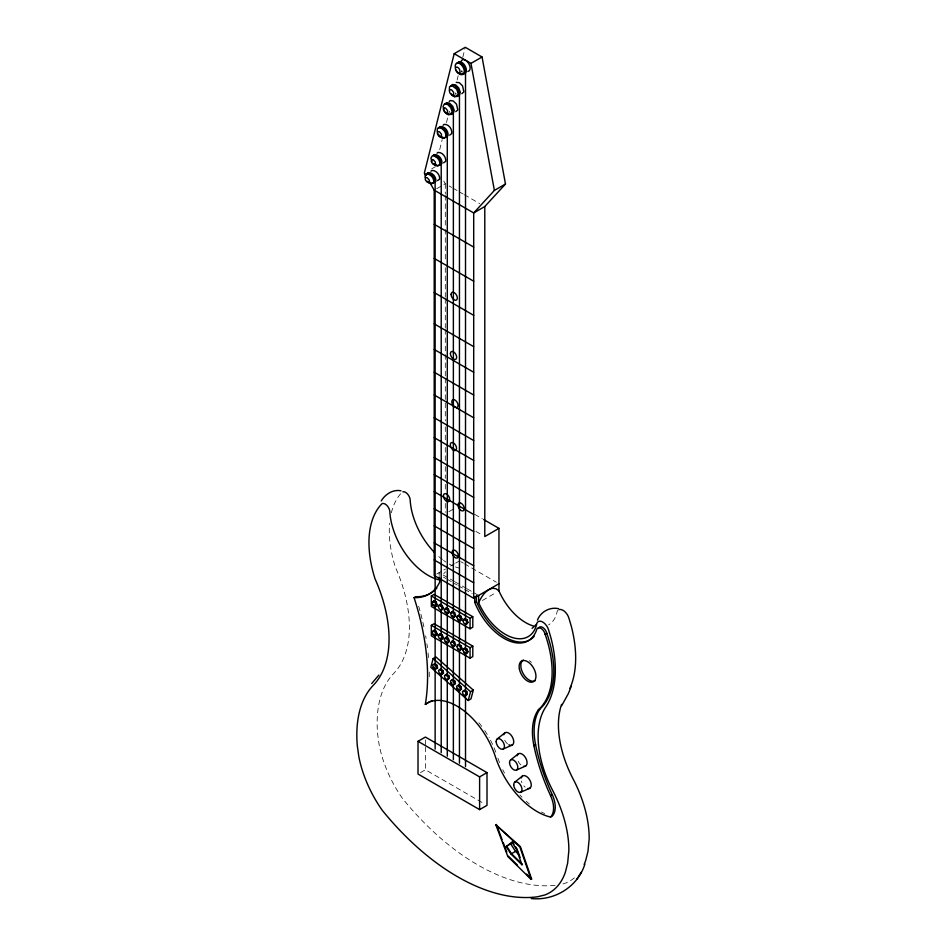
<?xml version="1.0" encoding="UTF-8"?>
<svg xmlns="http://www.w3.org/2000/svg" width="946" height="946" viewBox="0 0 946 946"><rect width="100%" height="100%" fill="white"/><g stroke="black" fill="none" stroke-linecap="round" stroke-linejoin="round"><path stroke-width="0.71" stroke-dasharray="4.73 3.55" d="M439.701 149.622L442.184 139.677M446.453 122.625L448.227 115.518M457.107 79.984L458.183 75.727M462.795 57.245L465.278 47.3M431.743 168.814L435.444 166.685M436.674 188.715L445.294 183.737L443.177 180.083M448.842 511.691L453.56 508.972M436.674 574.08L445.483 568.984M450.568 566.051L454.376 563.851M455.653 563.118L459.46 560.919M482.436 600.462L496.414 592.397M420.473 772.622L425.404 769.784L484.482 803.887M562.976 883.919L565.33 883.186A92.448 53.378 60 0 0 576.776 875.606M462.31 71.991L461.246 71.837L462.263 71.246L461.412 70.749M456.232 94.281L455.168 94.103L456.185 93.512L455.333 93.027M450.154 112.314L449.09 112.113L449.634 111.25M449.114 185.948L451.668 187.414M452.933 188.148L463.126 194.036M464.403 194.77L479.693 203.591M474.75 514.388L482.389 518.798M475.873 531.392L482.247 535.069M460.737 561.652L463.28 563.13M464.557 563.863L496.414 582.251M454.423 581.483L439.133 572.649L439.133 575.535M455.132 581.896L466.378 588.388M467.158 588.838L478.629 595.46M443.449 577.095L445.956 578.538M447.198 579.259L457.202 585.03M458.443 585.751L463.445 588.637M464.699 589.358L472.196 593.686M445.294 183.737L445.294 194.048M445.294 195.526L445.294 227.939M445.294 229.405L445.294 261.817M445.294 267.706L445.294 297.174M445.294 298.652L445.294 328.108M445.294 329.586L445.294 353.154M445.294 354.632L445.294 376.733M445.294 378.199L445.294 420.923M445.294 426.823L445.294 441.557M445.294 447.446L445.294 460.702M445.294 466.603L445.294 478.38M445.294 484.281L445.294 491.648M445.294 503.426L445.294 512.271M425.404 739.902L425.404 745.602M425.404 747.021L425.404 769.784M558.341 610.016A8.975 5.179 60 0 0 556.733 613.564A45.739 26.405 60 0 1 548.574 624.857M555.077 885.373A215.794 124.588 60 0 1 402.499 798.471A87.351 50.434 60 0 1 379.11 744.632L377.62 734.025A124.34 71.79 60 0 1 393.737 673.434A118.132 68.207 60 0 0 407.348 646.603A112.184 64.766 60 0 0 395.381 567.139A97.119 56.074 60 0 1 389.61 523.256M391.337 512.803A97.119 56.074 60 0 1 401.352 492.961M459.46 568.132A54.324 31.372 60 0 1 455.44 566.914M452.708 565.803A54.324 31.372 60 0 1 449.279 564.076M445.826 561.995A54.324 31.372 60 0 1 443.544 560.41M442.409 559.559A54.324 31.372 60 0 1 436.201 554.202M443.792 573.56A20.28 11.707 -60 0 1 445.578 571.833M544.719 813.584A65.321 37.71 60 0 1 541.431 812.035M529.382 804.017A65.321 37.71 60 0 1 526.177 801.238M522.003 797.194A65.321 37.71 60 0 1 519.969 795.042M504.514 773.083A65.321 37.71 60 0 1 502.74 769.63M499.583 762.594A65.321 37.71 60 0 1 497.785 757.864M478.865 722.709A59.633 34.434 60 0 1 483.099 728.207M484.695 730.501A59.633 34.434 60 0 1 489.141 737.703M490.477 740.174A59.633 34.434 60 0 1 493.54 746.5M494.084 747.778A59.633 34.434 60 0 1 496.981 755.499M418.688 606.232A205.909 118.889 60 0 1 424.376 629.208M425.641 635.866A205.909 118.889 60 0 1 426.09 638.526M426.906 643.788A205.909 118.889 60 0 1 427.45 647.714M428.053 652.894A205.909 118.889 60 0 1 428.538 658.038M429.236 672.062A205.909 118.889 60 0 1 429.248 677.774M529.334 660.746A11.908 6.87 60 0 1 531.51 662.366M507.576 743.923A7.142 4.127 60 0 1 503.863 737.821M520.939 764.924A7.142 4.127 60 0 1 517.237 758.834M525.113 787.119A7.142 4.127 60 0 1 523.871 785.878M521.956 782.72A7.142 4.127 60 0 1 521.4 781.029"/><path stroke-width="1.42" d="M458.55 92.578L458.361 90.177M440.328 162.133L440.138 160.004M434.249 180.012L434.06 177.943M429.283 181.608L434.202 190.134L473.698 212.945L484.79 206.535L505.483 184.021L482.046 56.985L465.278 47.3L454.198 53.697L424.352 173.083L425.759 175.518M433.162 658.558L430.808 667.332L468.211 700.501L470.966 698.905L473.319 690.131L435.917 656.973L433.162 658.558L470.552 691.727L468.211 700.501M425.854 175.329L428.207 172.61C432.559 172.314 436.52 177.209 435.846 181.407L433.776 182.744M426.788 174.679L427.214 173.355M584.888 864.1C577.947 886.615 554.51 901.1 531.25 898.523M571.325 686.181L568.38 693.56L561.711 705.657M537.446 620.127C540.521 611.814 550.052 606.599 558.66 608.727M439.133 576.977L439.133 579.863A54.324 31.372 60 0 1 389.847 511.786A6.563 3.796 60 0 0 386.796 505.33A6.563 3.796 60 0 0 381.853 503.816A97.119 56.074 60 0 0 375.054 578.869A112.184 64.766 60 0 1 387.02 658.333A118.132 68.207 60 0 1 373.41 685.176A124.34 71.79 60 0 0 357.304 745.767L358.782 756.362A87.351 50.434 60 0 0 382.172 810.202A215.794 124.588 60 0 0 537.541 896.784L545.002 894.916A92.448 53.378 60 0 0 565.401 872.082L567.647 863.095L568.853 850.513A93.619 54.052 60 0 0 552.783 790.69A85.542 49.393 60 0 1 545.322 707.655A107.868 62.282 60 0 0 551.045 638.231L548.609 629.965A8.975 5.179 60 0 0 541.691 621.534A8.975 5.179 60 0 0 536.406 625.306A45.739 26.405 60 0 1 510.462 636.847A45.739 26.405 60 0 1 478.629 602.661C481.538 596.654 485.499 589.878 492.511 588.282L495.988 588.731L498.956 590.931A45.739 26.405 60 0 0 533.449 626.015M458.278 95.806L459.212 92.803L457.734 88.652M576.824 879.26L581.317 872.188M452.212 113.816L453.134 110.93L451.656 106.886M445.909 134.982L446.216 132.05M446.134 137.347L447.056 134.604L445.578 130.69M432.086 602.815L434.119 600.781L436.153 601.963L437.17 604.577L436.153 606.031L435.136 606.623L433.102 605.44L432.086 602.815L434.119 600.781M435.136 606.623L437.17 604.577M438.187 606.351L440.221 604.305L442.255 605.487L443.272 608.112L442.255 609.555L441.238 610.146L439.204 608.964L438.187 606.351L439.204 605.759M441.238 610.146L443.272 608.112M444.289 609.874L446.323 607.829L448.369 609.011L449.385 611.636L448.369 613.079L447.34 613.67L445.306 612.488L444.289 609.874L445.306 609.283M432.086 632.188L434.119 630.154L436.153 631.337L437.17 633.962L436.153 635.405L435.136 635.996L433.102 634.813L432.086 632.188L433.102 631.609M447.34 613.67L449.385 611.636M450.533 613.469L452.578 611.435L454.612 612.618L455.629 615.243L454.612 616.686L453.595 617.277L451.549 616.094L450.533 613.469L452.578 611.435M435.136 635.996L437.17 633.962M438.187 635.724L440.221 633.678L442.255 634.861L443.272 637.486L442.255 638.928L441.238 639.52L439.204 638.337L438.187 635.724L439.204 635.133M453.595 617.277L455.629 615.243M456.823 617.099L458.857 615.066L460.891 616.236L461.908 618.861L460.891 620.316L459.874 620.895L457.84 619.725L456.823 617.099L457.84 616.52M441.238 639.52L443.272 637.486M444.289 639.248L446.323 637.214L448.369 638.384L449.385 641.01L448.369 642.452L447.34 643.043L445.306 641.861L444.289 639.248L446.323 637.214M459.874 620.895L461.908 618.861M462.89 620.611L464.935 618.578L466.969 619.748L467.986 622.373L466.969 623.816L465.952 624.407L463.918 623.237L462.89 620.611L463.918 620.02M447.34 643.043L449.385 641.01M450.533 642.854L452.578 640.809L454.612 641.991L455.629 644.616L454.612 646.059L453.595 646.65L451.549 645.468L450.533 642.854L451.549 642.263M465.952 624.407L467.986 622.373M453.595 646.65L455.629 644.616M456.823 646.473L458.857 644.439L460.891 645.621L461.908 648.235L460.891 649.689L459.874 650.269L457.84 649.098L456.823 646.473L458.857 644.439M459.874 650.269L461.908 648.235M462.89 649.985L464.935 647.951L466.969 649.122L467.986 651.747L466.969 653.189L465.952 653.781L463.918 652.61L462.89 649.985L463.918 649.394M465.952 653.781L467.986 651.747M381.226 500.919C385.27 494.19 392.945 489.2 400.986 490.773M371.719 683.532L378.873 675.066M505.483 184.021L494.391 190.418L473.698 212.945L473.698 598.298L498.956 583.717M450.568 86.145L452.968 84.986L454.624 85.566L457.71 88.841M451.514 85.471L452.507 84.49L455.641 84.88L458.798 88.025L460.312 92.259L459.366 95.321L454.423 96.646L449.882 92.98L449.374 90.934L450.071 89.657L451.597 89.846L453.666 92.436L453.43 94.967L451.325 94.706M444.502 104.332L446.89 103.244L448.546 103.835L451.632 107.04L452.578 109.594M445.436 103.658L446.441 102.724L449.563 103.149L452.732 106.259L454.246 110.386L453.288 113.331L448.345 114.596L443.804 111.037L443.296 109.05L443.993 107.832L445.531 108.045L447.588 110.587L447.352 113.035L445.259 112.74M449.173 101.494L450.178 100.572L453.3 100.997L456.469 104.107L457.805 109.973L455.747 111.663M532.078 628.369L536.465 624.336M438.424 128.065L440.363 126.528C444.939 125.995 448.723 131.47 448.002 135.727L444.868 137.773M443.095 125.239L444.1 124.375C448.676 123.831 452.46 129.318 451.739 133.575L449.669 135.136M521.92 864.75L510.994 854.013L506.228 846.635L511.881 842.141L516.646 849.52L521.92 864.75L522.464 864.443L511.526 853.706L506.772 846.327M506.228 846.635L513.039 842.212M497.253 738.909L504.987 732.783M510.627 759.91L518.349 753.785M514.79 782.106L522.511 775.98M433.28 155.381L434.285 154.588C438.731 154.198 442.622 159.33 441.924 163.552L439.855 164.982M437.017 153.228L438.022 152.436C442.468 152.046 446.358 157.166 445.661 161.399L443.591 162.818M430.95 171.191L431.944 170.446C436.295 170.15 440.257 175.045 439.583 179.243L437.513 180.58M454.198 53.697L470.966 63.382L482.046 56.985M460.158 73.067L459.141 73.658L456.599 71.636A3.205 1.857 60 0 1 456.149 67.19A3.205 1.857 60 0 1 459.744 69.992A3.205 1.857 60 0 1 458.089 72.795L460.489 74.438L461.506 73.847M454.08 95.274L453.063 95.853L451.455 94.352M448.002 113.224L446.985 113.816L445.377 112.326M443.284 137.466L442.267 138.045L438.376 135.562L437.324 133.634L437.915 131.565L439.452 131.801L441.51 134.285L441.285 136.626L439.855 136.685M435.846 164.332L434.829 164.923L432.298 163.351L431.246 161.482L431.837 159.531L433.374 159.803L435.444 162.227L435.207 164.45L433.102 164.06M429.78 182.081L428.763 182.661L426.22 181.183L425.168 179.362L425.759 177.493L427.296 177.789L429.366 180.166L429.129 182.294L427.024 181.892M431.14 182.862L430.111 183.453L427.71 182.282M498.956 590.931L498.956 528.365L484.79 536.548L484.79 206.535M538.404 628.522A6.232 3.595 60 0 1 542.614 627.375A6.232 3.595 60 0 1 546.823 633.382A90.509 52.255 60 0 1 540.083 708.802A61.892 35.735 60 0 0 535.602 744.727A149.858 86.524 60 0 0 552.251 794.699A22.266 12.854 60 0 1 552.251 816.079L550.572 817.06A65.321 37.71 60 0 1 495.29 756.469A59.633 34.434 60 0 0 425.322 704.38A205.909 118.889 60 0 0 414.064 597.647L415.743 596.678A73.126 42.215 60 0 0 436.886 588.045M431.329 595.956L434.084 594.372L472.799 616.721L472.799 627.21L470.044 628.806L431.329 606.445L431.329 595.956L470.044 618.317L472.799 616.721M433.102 601.372L435.136 602.543L436.153 601.963M433.102 605.44L434.119 604.861L436.153 606.031M439.204 604.896L441.238 606.067L442.255 605.487M445.306 608.42L447.34 609.602L448.369 609.011M445.306 612.488L446.323 611.908M431.329 625.33L434.084 623.745L472.799 646.094L472.799 656.583L470.044 658.18L431.329 635.818L431.329 625.33L470.044 647.691L472.799 646.094M451.549 612.027L453.595 613.197L454.612 612.618M550.572 817.06A22.266 12.854 60 0 0 550.572 795.681A149.858 86.524 60 0 1 533.911 745.708A61.892 35.735 60 0 1 538.404 709.772A90.509 52.255 60 0 0 545.144 634.352A6.232 3.595 60 0 0 540.935 628.345A6.232 3.595 60 0 0 536.725 629.492A48.447 27.966 60 0 1 508.132 640.466A48.447 27.966 60 0 1 474.691 602.342L476.382 601.36L476.382 595.602M451.549 616.094L452.578 615.515M457.84 615.657L459.874 616.827L460.891 616.236M433.102 630.745L435.136 631.916L436.153 631.337M457.84 619.725L458.857 619.133M433.102 634.813L434.119 634.234L436.153 635.405M463.918 619.157L465.952 620.34L466.969 619.748M439.204 634.269L441.238 635.452L442.255 634.861M445.306 637.793L447.34 638.976L448.369 638.384M445.306 641.861L446.323 641.282M451.549 641.4L453.595 642.571L454.612 641.991M451.549 645.468L452.578 644.888M457.84 645.03L459.874 646.201L460.891 645.621M457.84 649.098L458.857 648.507M433.209 667.628L435.172 669.378L437.631 667.959L437.099 665.381L435.136 663.643L432.677 665.062L433.209 667.628L434.226 667.048M434.119 664.222L436.082 665.972L437.099 665.381M463.918 648.53L465.952 649.713L466.969 649.122M463.918 652.61L464.935 652.019M440.02 669.461L441.983 671.199L443 670.608L443.532 673.185L441.073 674.604L439.11 672.866L438.577 670.288L441.037 668.869L443 670.608M445.909 674.687L447.884 676.425L448.901 675.846L449.421 678.412L446.973 679.831L444.998 678.093L444.478 675.515L446.926 674.096L448.901 675.846M451.029 683.438L453.004 685.188L455.452 683.769L454.931 681.191L452.968 679.453L450.509 680.872L451.029 683.438L452.046 682.858M451.952 680.032L453.914 681.782L454.931 681.191M545.144 634.352L546.823 633.382M425.322 704.38L427.013 703.41A59.633 34.434 60 0 1 432.026 700.714M457.107 688.818L459.07 690.568L461.53 689.149L460.998 686.571L459.035 684.833L456.575 686.252L457.107 688.818L458.124 688.239M458.018 685.412L459.981 687.163L460.998 686.571M463.883 690.615L465.846 692.366L466.863 691.774L467.395 694.352L464.935 695.771L462.972 694.021L462.44 691.455L464.9 690.036L466.863 691.774M470.552 691.727L473.319 690.131M418.014 741.333L425.404 737.064L487.001 772.622L487.001 805.342L479.61 809.61L418.014 774.041L418.014 741.333L479.61 776.891L487.001 772.622M538.404 709.772L540.083 708.802M533.911 745.708L535.602 744.727M495.822 824.758L520.395 846.646L531.617 879.047L531.084 879.366L507.836 856.52L495.822 824.758L519.862 846.954L531.084 879.366M550.572 795.681L552.251 794.699M516.646 849.52L517.19 849.212L515.594 846.753M510.994 854.013L515.535 851.388L518.514 854.321M503.355 748.948L512.401 744.987M516.729 769.949L525.763 765.988M520.891 792.145L529.926 788.184M461.814 93.689L463.883 91.904L462.535 85.873L459.378 82.716L456.244 82.337M432.724 183.228L434.746 181.916C435.397 177.801 431.518 173 427.249 173.295M439.405 127.213L442.468 127.698L445.554 130.785M433.327 155.274C437.679 154.884 441.486 159.933 440.824 164.06L440.056 165.101L436.189 165.704L433.776 164.462M435.42 156.492L438.542 157.675M429.342 174.466L430.264 174.431M460.643 63.926L463.788 66.362M448.487 104.639L450.686 105.869M442.421 128.408L443.508 128.81M439.18 136.295L443.851 138.364L445.885 136.827C446.595 132.653 442.882 127.284 438.388 127.805L437.407 128.656L437.206 131.943M457.403 72.404L458.077 72.795M442.539 137.028L440.907 137.265L438.01 133.942M434.202 224.273L473.698 247.083M434.202 258.412L473.698 281.222M434.202 292.551L473.698 315.349M434.202 323.851L473.698 346.65M434.202 349.452L473.698 372.251M434.202 372.204L473.698 395.014M434.202 394.967L473.698 417.765M434.202 417.73L473.698 440.529M434.202 437.643L473.698 460.442M434.202 457.557L473.698 480.355M434.202 474.62L473.698 497.43M483.666 519.543L498.956 528.365M434.202 491.695L473.698 514.494M434.202 508.759L473.698 531.569M434.202 525.834L473.698 548.633M434.202 542.898L473.698 565.708M434.202 559.973L473.698 582.771M473.698 598.298L434.202 575.499L434.202 190.134M445.933 113.13L448.345 114.596L451.195 114.407L452.117 111.522L450.639 107.477L447.529 104.427L444.466 104.001L443.071 106.437L444.088 110.422M452.011 95.097L454.423 96.646L457.261 96.397L458.195 93.394L456.717 89.243L451.952 85.578L449.551 86.736L449.35 90.296M431.364 174.856L432.464 175.672M455.665 86.819L456.764 87.659M427.154 181.254L431.707 183.82L433.729 182.507C434.391 178.392 430.501 173.591 426.232 173.875L425.251 174.608L425.05 177.612M433.233 163.492L437.773 166.047L439.807 164.651C440.481 160.513 436.662 155.475 432.31 155.865L430.915 158.006L431.932 161.683M508.38 856.213L517.474 865.152M526.567 874.092L531.617 879.047M512.425 841.834L514.009 844.293M510.769 844.009L515.535 851.388M465.952 620.34L466.969 622.965M459.874 616.827L460.891 619.453M453.595 613.197L454.612 615.822M465.952 649.713L466.969 652.338M447.34 609.602L448.369 612.216M459.874 646.201L460.891 648.826M441.238 606.067L442.255 608.692M453.595 642.571L454.612 645.196M435.136 602.543L436.153 605.168M447.34 638.976L448.369 641.589M441.238 635.452L442.255 638.065M435.136 631.916L436.153 634.541M496.354 824.451L502.101 839.646M503.154 842.401L506.808 852.074M517.663 850.596L520.064 857.514M465.846 692.366L466.378 694.932M459.981 687.163L460.501 689.729M453.914 681.782L454.435 684.348M447.884 676.425L448.404 679.003M441.983 671.199L442.503 673.777M436.082 665.972L436.614 668.55M470.966 63.382L494.391 190.418M479.61 776.891L479.61 809.61M478.629 595.46L478.629 602.661M474.691 596.571L474.691 602.342M470.044 618.317L470.044 628.806M470.044 647.691L470.044 658.18M465.515 72.251L465.515 620.399M465.515 623.355L465.515 649.949M465.515 652.906L465.515 691.313M465.515 694.269L465.515 766.662M459.449 94.458L459.449 617.017M459.449 619.973L459.449 645.066M459.449 649.5L459.449 686.394M459.449 689.35L459.449 763.162M453.37 112.408L453.37 613.351M453.37 616.307L453.37 641.435M453.37 645.87L453.37 681.333M453.37 684.289L453.37 759.65M447.292 135.857L447.292 609.933M447.292 612.89L447.292 639.472M447.292 642.429L447.292 676.39M447.292 679.346L447.292 756.15M441.214 163.504L441.214 606.457M441.214 609.413L441.214 634.518M441.214 637.474L441.214 669.957M441.214 672.902L441.214 752.638M439.701 577.805L439.701 582.133A73.126 42.215 60 0 1 414.064 597.647M435.136 181.242L435.136 601.632M435.136 606.055L435.136 631.124M435.136 635.558L435.136 665.05M435.136 668.006L435.136 749.126M559.405 609.543A8.975 5.179 60 0 1 568.936 618.235L571.372 626.5A107.868 62.282 60 0 1 569.835 688.475M584.155 864.408A92.448 53.378 60 0 0 585.728 860.352L587.974 851.365L589.181 838.783A93.619 54.052 60 0 0 573.11 778.96A85.542 49.393 60 0 1 561.593 704.38M402.854 491.802A6.563 3.796 60 0 1 407.537 494.037A6.563 3.796 60 0 1 410.174 500.044A54.324 31.372 60 0 0 434.344 552.346M535.105 680.742A11.908 6.87 60 0 1 523.197 673.694A11.908 6.87 60 0 1 523.351 660.036M534.183 636.28A48.447 27.966 60 0 1 476.382 601.36M503.769 734.746A7.142 4.127 60 0 1 509.374 733.505A7.142 4.127 60 0 1 513.737 742.078A7.142 4.127 60 0 1 508.889 744.821M517.131 755.759A7.142 4.127 60 0 1 525.479 757.58A7.142 4.127 60 0 1 523.552 766.319M521.293 777.955A7.142 4.127 60 0 1 529.654 779.776A7.142 4.127 60 0 1 527.714 788.515M457.58 62.992A6.539 3.772 60 0 1 465.467 66.551A6.539 3.772 60 0 1 462.547 73.374M464.439 67.734A4.021 2.33 60 0 1 464.723 69.07M461.317 60.84A6.539 3.772 60 0 1 468.613 63.323A6.539 3.772 60 0 1 467.892 71.458M456.646 63.666A6.421 3.701 60 0 1 463.8 66.114A6.421 3.701 60 0 1 463.102 74.095M455.428 67.958A6.421 3.701 60 0 1 458.562 63.098A6.421 3.701 60 0 1 464.179 70.288A6.421 3.701 60 0 1 460.489 74.438L457.533 72.133A6.421 3.701 60 0 1 456.232 70.134M464.273 508.676L464.167 509.551A4.434 2.554 60 0 1 461.14 510.485A4.434 2.554 60 0 1 458.112 506.051L458.006 505.058A4.434 2.554 60 0 1 461.14 503.248A4.434 2.554 60 0 1 464.273 508.676M449.598 500.375L449.291 501.073A4.434 2.554 60 0 1 443.863 497.939L443.544 496.887A4.434 2.554 60 0 1 446.571 494.072A4.434 2.554 60 0 1 449.598 500.375M458.242 556.78L457.935 557.454A4.434 2.554 60 0 1 452.507 554.321L452.2 553.268A4.434 2.554 60 0 1 455.227 550.466A4.434 2.554 60 0 1 458.254 556.768M456.138 449.929L455.641 450.391A4.434 2.554 60 0 1 451.207 447.825L450.71 446.796A4.434 2.554 60 0 1 453.43 442.929A4.434 2.554 60 0 1 456.138 449.929M456.516 407.702L453.382 405.893A4.434 2.554 60 0 1 452.555 399.957A4.434 2.554 60 0 1 457.356 402.724A4.434 2.554 60 0 1 456.516 407.702M451.076 294.443A4.434 2.554 60 0 0 455.771 300.284A4.434 2.554 60 0 0 455.771 294.017A4.434 2.554 60 0 0 451.076 294.443M450.402 353.674A4.434 2.554 60 0 0 455.109 359.527A4.434 2.554 60 0 0 455.109 353.26A4.434 2.554 60 0 0 450.402 353.674M519.389 669.047A11.908 6.87 60 0 0 533.414 681.723A11.908 6.87 60 0 0 529.831 663.335A11.908 6.87 60 0 0 519.389 669.047M496.153 741.711A5.877 3.394 60 0 0 502.527 749.267A5.877 3.394 60 0 0 502.243 740.801A5.877 3.394 60 0 0 496.153 741.711M509.516 762.724A5.877 3.394 60 0 0 515.889 770.269A5.877 3.394 60 0 0 515.605 761.802A5.877 3.394 60 0 0 509.516 762.724M513.69 784.92A5.877 3.394 60 0 0 520.064 792.464A5.877 3.394 60 0 0 519.78 783.998A5.877 3.394 60 0 0 513.69 784.92"/></g></svg>
